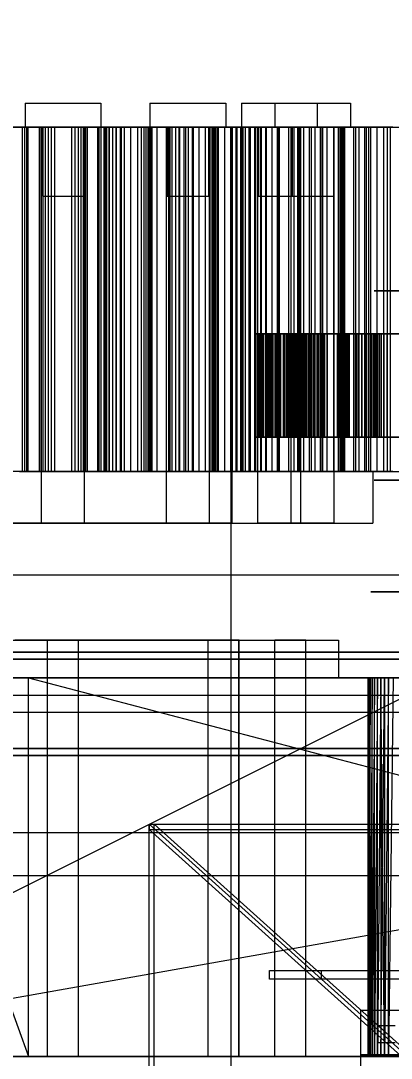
# Model space of a CAD drawing. Header units: millimetres. Extents: x -191664 to 191490, y -197311 to 10263.
# Drawn here: x 750 to 966, y -110021 to -109418 of the extents above; entities that cross this region are included whole.
import ezdxf

# ---------------------------------------------------------------- set-up
doc = ezdxf.new("R2010")
doc.units = ezdxf.units.MM
doc.layers.add('DET_briquetadora_superior', color=7, linetype='Continuous', lineweight=0)
doc.layers.add('R15_COTAS_TRANSPORTE_P', color=1, linetype='Continuous', lineweight=0)
doc.dimstyles.new('PLANTA_20', dxfattribs={"dimtxt": 50, "dimasz": 30, "dimexe": 30, "dimexo": 16, "dimgap": 20, "dimtad": 1, "dimtih": 1, "dimtoh": 1, "dimdec": 1, "dimzin": 0, "dimdsep": 46, "dimcen": 0.09, "dimadec": 0, "dimazin": 0, "dimtfac": 1, "dimtdec": 4, "dimtofl": 0, "dimtmove": 0, "dimatfit": 3, "dimfxl": 1, "dimtolj": 1, "dimtzin": 0, "dimarcsym": 0})

# ---------------------------------------------------------------- blocks, each defined once
blk = doc.blocks.new('*D131')
at = {"layer": 'Defpoints', "color": 0, "transparency": 16777216}
for p in [(1100, -183968.15), (1139.8, -184162.66), (1104.62, -184212), (1304.62, -184212), (1304.62, -184212)]:
    blk.add_point(p, dxfattribs=at)
at = {"layer": 'R15_COTAS_TRANSPORTE_P', "color": 0, "lineweight": -2, "transparency": 16777216}
blk.add_arc((1304.62, -184212), 172.05, 140.00345, 169.99655, dxfattribs=at)
at = {"layer": 'R15_COTAS_TRANSPORTE_P', "color": 0, "transparency": 16777216}
for points in [[(1169.28, -184097.88), (1176.35, -184104.95), (1194.03, -184080.2)], [(1140.17, -184182.55), (1130.2, -184181.68), (1132.57, -184212)]]:
    blk.add_solid(points, dxfattribs=at)
blk = doc.blocks.new('*D133')
at = {"layer": 'Defpoints', "color": 0, "transparency": 16777216}
for p in [(439.69, -194147.98), (217.89, -194406.09), (-500, -194490), (-500, -194490), (500, -194490)]:
    blk.add_point(p, dxfattribs=at)
at = {"layer": 'R15_COTAS_TRANSPORTE_P', "color": 0, "lineweight": -2, "transparency": 16777216}
blk.add_arc((-500, -194490), 722.77, 2.37834, 17.62166, dxfattribs=at)
at = {"layer": 'R15_COTAS_TRANSPORTE_P', "color": 0, "transparency": 16777216}
for points in [[(184.12, -194272.81), (193.59, -194269.58), (179.18, -194242.8)], [(227.15, -194459.9), (217.15, -194460.11), (222.77, -194490)]]:
    blk.add_solid(points, dxfattribs=at)

msp = doc.modelspace()

# ---------------------------------------------------------------- linework, layer by layer
at = {"layer": 'DET_briquetadora_superior', "color": 9, "true_color": 0xb9c3c2}
for p, q in [((753, -109466), (755.18, -109466)), ((753, -109466), (753, -109480)), ((755.18, -109466), (761.28, -109466)), ((761.28, -109466), (770.1, -109466)), ((770.1, -109466), (779.9, -109466)), ((779.9, -109466), (788.72, -109466)), ((788.72, -109466), (794.82, -109466)), ((794.82, -109466), (797, -109466)), ((797, -109466), (797, -109480)), ((825.5, -109466), (827.68, -109466)), ((825.5, -109466), (825.5, -109480)), ((827.68, -109466), (833.78, -109466)), ((833.78, -109466), (842.6, -109466)), ((842.6, -109466), (852.4, -109466)), ((852.4, -109466), (861.22, -109466)), ((861.22, -109466), (867.32, -109466)), ((867.32, -109466), (869.5, -109466)), ((869.5, -109466), (869.5, -109480)), ((878.57, -109466), (880.75, -109466)), ((878.57, -109466), (878.57, -109480)), ((880.75, -109466), (886.86, -109466)), ((886.86, -109466), (895.68, -109466)), ((895.68, -109466), (905.47, -109466)), ((898, -109466), (900.18, -109466)), ((898, -109466), (898, -109480)), ((900.18, -109466), (906.28, -109466)), ((905.47, -109466), (914.29, -109466)), ((906.28, -109466), (915.1, -109466)), ((914.29, -109466), (920.4, -109466)), ((915.1, -109466), (924.9, -109466)), ((920.4, -109466), (922.57, -109466)), ((922.57, -109466), (922.57, -109480)), ((924.9, -109466), (933.72, -109466)), ((933.72, -109466), (939.82, -109466)), ((939.82, -109466), (942, -109466)), ((942, -109466), (942, -109480)), ((755.88, -109480), (737.5, -109480)), ((737.69, -109480), (755.98, -109480)), ((752.87, -109480), (748.22, -109480)), ((749.8, -109480), (751.22, -109480)), ((750.39, -109480), (753.98, -109480)), ((751.22, -109480), (751.22, -109680)), ((751.22, -109480), (761.06, -109480)), ((754.82, -109480), (752.87, -109480)), ((752.87, -109680), (752.87, -109480)), ((753, -109480), (755.18, -109480)), ((753.98, -109480), (754.82, -109480)), ((753.98, -109680), (753.98, -109480)), ((754.82, -109680), (754.82, -109480)), ((755.18, -109480), (761.28, -109480)), ((775, -109480), (755.88, -109480)), ((755.98, -109480), (775, -109480)), ((761.06, -109480), (761.06, -109680)), ((761.06, -109480), (762.03, -109480)), ((761.28, -109480), (770.1, -109480)), ((762.03, -109480), (762.03, -109680)), ((762.03, -109480), (763.24, -109480)), ((762.5, -109710), (762.5, -109480)), ((763.74, -109480), (762.5, -109480)), ((763, -109480), (764.19, -109480)), ((763, -109480), (763, -109520)), ((763.24, -109480), (763.24, -109680)), ((763.24, -109480), (764.66, -109480)), ((767.21, -109480), (763.74, -109480)), ((764.19, -109480), (767.52, -109480)), ((764.66, -109480), (764.66, -109680)), ((764.66, -109480), (766.29, -109480)), ((766.29, -109480), (766.29, -109680)), ((766.29, -109480), (768.09, -109480)), ((772.22, -109480), (767.21, -109480)), ((767.52, -109480), (772.33, -109480)), ((768.09, -109480), (768.09, -109680)), ((768.09, -109480), (770.07, -109480)), ((770.07, -109480), (770.07, -109680)), ((770.07, -109480), (779.93, -109480)), ((770.1, -109480), (779.9, -109480)), ((777.78, -109480), (772.22, -109480)), ((772.33, -109480), (777.67, -109480)), ((775, -109480), (794.02, -109480)), ((794.12, -109480), (775, -109480)), ((777.67, -109480), (782.48, -109480)), ((782.79, -109480), (777.78, -109480)), ((779.9, -109480), (788.72, -109480)), ((779.93, -109480), (779.93, -109680)), ((779.93, -109480), (781.91, -109480)), ((781.91, -109480), (781.91, -109680)), ((781.91, -109480), (783.71, -109480)), ((782.48, -109480), (785.81, -109480)), ((786.26, -109480), (782.79, -109480)), ((783.71, -109480), (783.71, -109680)), ((783.71, -109480), (785.34, -109480)), ((785.34, -109480), (785.34, -109680)), ((785.34, -109480), (786.76, -109480)), ((785.81, -109480), (787, -109480)), ((787.5, -109480), (786.26, -109480)), ((786.76, -109480), (786.76, -109680)), ((786.76, -109480), (787.97, -109480)), ((787, -109480), (787, -109520)), ((787.5, -109710), (787.5, -109480)), ((787.97, -109480), (787.97, -109680)), ((787.97, -109480), (788.94, -109480)), ((788.72, -109480), (794.82, -109480)), ((788.94, -109480), (788.94, -109680)), ((788.94, -109480), (798.78, -109480)), ((794.02, -109480), (812.31, -109480)), ((812.5, -109480), (794.12, -109480)), ((794.82, -109480), (797, -109480)), ((795.18, -109480), (796.02, -109480)), ((797.13, -109480), (795.18, -109480)), ((795.18, -109680), (795.18, -109480)), ((796.02, -109480), (799.61, -109480)), ((796.02, -109680), (796.02, -109480)), ((801.78, -109480), (797.13, -109480)), ((797.13, -109680), (797.13, -109480)), ((798.78, -109480), (798.78, -109680)), ((798.78, -109480), (800.2, -109480)), ((799.61, -109480), (805.82, -109480)), ((799.61, -109680), (799.61, -109480)), ((800.2, -109480), (800.2, -109680)), ((800.2, -109480), (801.87, -109480)), ((808.97, -109480), (801.78, -109480)), ((801.78, -109680), (801.78, -109480)), ((801.87, -109480), (801.87, -109680)), ((801.87, -109480), (803.75, -109480)), ((803.75, -109480), (803.75, -109680)), ((803.75, -109480), (805.83, -109480)), ((805.82, -109480), (814.4, -109480)), ((805.82, -109680), (805.82, -109480)), ((805.83, -109480), (805.83, -109680)), ((805.83, -109480), (808.09, -109480)), ((808.09, -109480), (808.09, -109680)), ((808.09, -109480), (810.52, -109480)), ((818.41, -109480), (808.97, -109480)), ((808.97, -109680), (808.97, -109480)), ((810.52, -109480), (810.52, -109680)), ((810.52, -109480), (820.34, -109480)), ((812.31, -109480), (829.17, -109480)), ((829.45, -109480), (812.5, -109480)), ((814.4, -109480), (825.02, -109480)), ((814.4, -109680), (814.4, -109480)), ((829.74, -109480), (818.41, -109480)), ((818.41, -109680), (818.41, -109480)), ((820.34, -109480), (820.34, -109680)), ((820.34, -109480), (821.84, -109480)), ((821.84, -109480), (821.84, -109680)), ((821.84, -109480), (823.18, -109480)), ((823.18, -109480), (823.18, -109680)), ((823.18, -109480), (824.33, -109480)), ((824.33, -109480), (824.33, -109680)), ((824.33, -109480), (825.28, -109480)), ((825.02, -109480), (837.29, -109480)), ((825.02, -109680), (825.02, -109480)), ((825.28, -109480), (825.28, -109680)), ((825.28, -109480), (826.02, -109480)), ((825.5, -109480), (827.68, -109480)), ((826.02, -109480), (826.02, -109680)), ((826.02, -109480), (826.52, -109480)), ((826.52, -109480), (826.52, -109680)), ((826.52, -109480), (836.27, -109480)), ((827.68, -109480), (833.78, -109480)), ((829.17, -109480), (843.94, -109480)), ((844.3, -109480), (829.45, -109480)), ((842.52, -109480), (829.74, -109480)), ((829.74, -109680), (829.74, -109480)), ((833.78, -109480), (842.6, -109480)), ((835, -109710), (835, -109480)), ((836.24, -109480), (835, -109480)), ((835.5, -109480), (836.69, -109480)), ((835.5, -109480), (835.5, -109520)), ((839.71, -109480), (836.24, -109480)), ((836.27, -109480), (836.27, -109680)), ((836.27, -109480), (838.14, -109480)), ((836.69, -109480), (840.02, -109480)), ((837.29, -109480), (850.72, -109480)), ((837.29, -109680), (837.29, -109480)), ((838.14, -109480), (838.14, -109680)), ((838.14, -109480), (840.25, -109480)), ((844.72, -109480), (839.71, -109480)), ((840.02, -109480), (844.83, -109480)), ((840.25, -109480), (840.25, -109680)), ((840.25, -109480), (842.57, -109480)), ((846.4, -109480), (842.52, -109480)), ((842.52, -109680), (842.52, -109480)), ((842.57, -109480), (842.57, -109680)), ((842.57, -109480), (845.08, -109480)), ((842.6, -109480), (852.4, -109480)), ((843.94, -109480), (856.07, -109480)), ((856.48, -109480), (844.3, -109480)), ((850.28, -109480), (844.72, -109480)), ((844.83, -109480), (850.17, -109480)), ((845.08, -109480), (845.08, -109680)), ((845.08, -109480), (847.77, -109480)), ((850.24, -109480), (846.4, -109480)), ((846.4, -109680), (846.4, -109480)), ((847.77, -109480), (847.77, -109680)), ((847.77, -109480), (850.63, -109480)), ((850.17, -109480), (854.98, -109480)), ((854.04, -109480), (850.24, -109480)), ((850.24, -109680), (850.24, -109480)), ((855.29, -109480), (850.28, -109480)), ((850.63, -109480), (850.63, -109680)), ((850.63, -109480), (860.3, -109480)), ((850.72, -109480), (864.79, -109480)), ((850.72, -109680), (850.72, -109480)), ((852.4, -109480), (861.22, -109480)), ((857.81, -109480), (854.04, -109480)), ((854.04, -109680), (854.04, -109480)), ((854.98, -109480), (858.31, -109480)), ((858.76, -109480), (855.29, -109480)), ((856.07, -109480), (865.08, -109480)), ((865.54, -109480), (856.48, -109480)), ((861.54, -109480), (857.81, -109480)), ((857.81, -109680), (857.81, -109480)), ((858.31, -109480), (859.5, -109480)), ((860, -109480), (858.76, -109480)), ((859.5, -109480), (859.5, -109520)), ((860, -109710), (860, -109480)), ((860.3, -109480), (860.3, -109680)), ((860.3, -109480), (861.33, -109480)), ((861.22, -109480), (867.32, -109480)), ((861.33, -109480), (861.33, -109680)), ((861.33, -109480), (862.17, -109480)), ((865.24, -109480), (861.54, -109480)), ((861.54, -109680), (861.54, -109480)), ((862.17, -109480), (862.17, -109680)), ((862.17, -109480), (862.84, -109480)), ((862.84, -109480), (862.84, -109680)), ((862.84, -109480), (863.32, -109480)), ((863.32, -109480), (863.32, -109680)), ((863.32, -109480), (863.58, -109480)), ((863.58, -109480), (863.58, -109680)), ((863.58, -109480), (863.61, -109480)), ((863.61, -109480), (863.61, -109680)), ((863.61, -109480), (873.16, -109480)), ((864.79, -109480), (878.98, -109480)), ((864.79, -109680), (864.79, -109480)), ((865.08, -109480), (870.63, -109480)), ((868.89, -109480), (865.24, -109480)), ((865.24, -109680), (865.24, -109480)), ((871.12, -109480), (865.54, -109480)), ((867.32, -109480), (869.5, -109480)), ((872.5, -109480), (868.89, -109480)), ((868.89, -109680), (868.89, -109480)), ((870.63, -109480), (872.5, -109480)), ((873, -109480), (871.12, -109480)), ((872.5, -109480), (872.5, -110030)), ((876.07, -109480), (872.5, -109480)), ((872.5, -109680), (872.5, -109480)), ((873, -109480), (873, -109710)), ((873.16, -109480), (873.16, -109680)), ((873.16, -109480), (875.46, -109480)), ((875.46, -109480), (875.46, -109680)), ((875.46, -109480), (877.99, -109480)), ((879.59, -109480), (876.07, -109480)), ((876.07, -109680), (876.07, -109480)), ((877.99, -109480), (877.99, -109680)), ((877.99, -109480), (880.73, -109480)), ((878.57, -109480), (880.75, -109480)), ((878.98, -109480), (892.73, -109480)), ((878.98, -109680), (878.98, -109480)), ((883.06, -109480), (879.59, -109480)), ((879.59, -109680), (879.59, -109480)), ((880.73, -109480), (880.73, -109680)), ((880.73, -109480), (883.65, -109480)), ((880.75, -109480), (886.86, -109480)), ((886.49, -109480), (883.06, -109480)), ((883.06, -109680), (883.06, -109480)), ((883.65, -109480), (883.65, -109680)), ((883.65, -109480), (886.75, -109480)), ((889.86, -109480), (886.49, -109480)), ((886.49, -109680), (886.49, -109480)), ((886.75, -109480), (886.75, -109680)), ((886.75, -109480), (890.02, -109480)), ((886.86, -109480), (895.68, -109480)), ((888.07, -109710), (888.07, -109480)), ((889.31, -109480), (888.07, -109480)), ((888.57, -109480), (889.76, -109480)), ((888.57, -109480), (888.57, -109520)), ((892.78, -109480), (889.31, -109480)), ((889.76, -109480), (893.09, -109480)), ((893.18, -109480), (889.86, -109480)), ((889.86, -109680), (889.86, -109480)), ((890.02, -109480), (890.02, -109680)), ((890.02, -109480), (899.45, -109480)), ((892.73, -109480), (899.48, -109480)), ((892.73, -109680), (892.73, -109480)), ((897.79, -109480), (892.78, -109480)), ((893.09, -109480), (897.9, -109480)), ((896.45, -109480), (893.18, -109480)), ((893.18, -109680), (893.18, -109480)), ((895.68, -109480), (905.47, -109480)), ((899.67, -109480), (896.45, -109480)), ((896.45, -109680), (896.45, -109480)), ((903.36, -109480), (897.79, -109480)), ((897.9, -109480), (903.24, -109480)), ((898, -109480), (900.18, -109480)), ((899.45, -109480), (899.45, -109680)), ((899.45, -109480), (899.98, -109480)), ((899.48, -109480), (906.18, -109480)), ((899.48, -109680), (899.48, -109480)), ((911.43, -109480), (899.67, -109480)), ((899.67, -109680), (899.67, -109480)), ((899.84, -109480), (899.84, -109680)), ((900.29, -109480), (899.84, -109480)), ((899.84, -109480), (909.12, -109480)), ((899.98, -109480), (899.98, -109680)), ((899.98, -109480), (900.33, -109480)), ((900.18, -109480), (906.28, -109480)), ((900.29, -109480), (900.29, -109680)), ((900.5, -109480), (900.29, -109480)), ((900.33, -109480), (900.33, -109680)), ((900.33, -109480), (900.51, -109480)), ((900.5, -109480), (900.5, -109680)), ((900.51, -109480), (900.51, -109680)), ((903.24, -109480), (908.06, -109480)), ((908.37, -109480), (903.36, -109480)), ((905.47, -109480), (914.29, -109480)), ((906.18, -109480), (912.81, -109480)), ((906.18, -109680), (906.18, -109480)), ((906.28, -109480), (915.1, -109480)), ((907.5, -109710), (907.5, -109480)), ((908.74, -109480), (907.5, -109480)), ((908, -109480), (909.19, -109480)), ((908, -109480), (908, -109520)), ((908.06, -109480), (911.39, -109480)), ((911.84, -109480), (908.37, -109480)), ((912.21, -109480), (908.74, -109480)), ((909.12, -109480), (909.12, -109680)), ((909.12, -109480), (911.82, -109480)), ((909.19, -109480), (912.52, -109480)), ((911.39, -109480), (912.57, -109480)), ((924.53, -109480), (911.43, -109480)), ((911.43, -109680), (911.43, -109480)), ((911.82, -109480), (911.82, -109680)), ((911.82, -109480), (914.75, -109480)), ((913.07, -109480), (911.84, -109480)), ((917.22, -109480), (912.21, -109480)), ((912.52, -109480), (917.33, -109480)), ((912.57, -109480), (912.57, -109520)), ((912.81, -109480), (919.39, -109480)), ((912.81, -109680), (912.81, -109480)), ((913.07, -109710), (913.07, -109480)), ((914.29, -109480), (920.4, -109480)), ((914.75, -109480), (914.75, -109680)), ((914.75, -109480), (917.87, -109480)), ((915.1, -109480), (924.9, -109480)), ((922.78, -109480), (917.22, -109480)), ((917.33, -109480), (922.67, -109480)), ((917.87, -109480), (917.87, -109680)), ((917.87, -109480), (921.18, -109480)), ((919.39, -109480), (925.9, -109480)), ((919.39, -109680), (919.39, -109480)), ((920.4, -109480), (922.57, -109480)), ((921.18, -109480), (921.18, -109680)), ((921.18, -109480), (924.66, -109480)), ((922.67, -109480), (927.48, -109480)), ((927.79, -109480), (922.78, -109480)), ((938.45, -109480), (924.53, -109480)), ((924.53, -109680), (924.53, -109480)), ((924.66, -109480), (924.66, -109680)), ((924.66, -109480), (928.29, -109480)), ((924.9, -109480), (933.72, -109480)), ((925.9, -109480), (932.34, -109480)), ((925.9, -109680), (925.9, -109480)), ((927.48, -109480), (930.81, -109480)), ((931.26, -109480), (927.79, -109480)), ((928.29, -109480), (928.29, -109680)), ((928.29, -109480), (937.4, -109480)), ((930.81, -109480), (932, -109480)), ((932.5, -109480), (931.26, -109480)), ((932, -109480), (932, -109520)), ((932.34, -109480), (938.71, -109480)), ((932.34, -109680), (932.34, -109480)), ((932.5, -109710), (932.5, -109480)), ((933.72, -109480), (939.82, -109480)), ((934.88, -109480), (934.88, -109680)), ((935.79, -109480), (934.88, -109480)), ((934.88, -109480), (943.78, -109480)), ((935.79, -109480), (935.79, -109680)), ((936.48, -109480), (935.79, -109480)), ((936.48, -109480), (936.48, -109680)), ((936.97, -109480), (936.48, -109480)), ((936.97, -109480), (936.97, -109680)), ((937.28, -109480), (936.97, -109480)), ((937.28, -109480), (937.28, -109680)), ((937.42, -109480), (937.28, -109480)), ((937.4, -109480), (937.4, -109680)), ((937.4, -109480), (937.42, -109480)), ((937.42, -109480), (937.42, -109680)), ((952.66, -109480), (938.45, -109480)), ((938.45, -109680), (938.45, -109480)), ((938.71, -109480), (945, -109480)), ((938.71, -109680), (938.71, -109480)), ((939.82, -109480), (942, -109480)), ((943.78, -109480), (943.78, -109680)), ((943.78, -109480), (946.86, -109480)), ((945, -109480), (951.22, -109480)), ((945, -109680), (945, -109480)), ((946.86, -109480), (946.86, -109680)), ((946.86, -109480), (950.16, -109480)), ((950.16, -109480), (950.16, -109680)), ((950.16, -109480), (953.64, -109480)), ((951.22, -109480), (957.36, -109480)), ((951.22, -109680), (951.22, -109480)), ((966.62, -109480), (952.66, -109480)), ((952.66, -109680), (952.66, -109480)), ((953.64, -109480), (953.64, -109680)), ((953.64, -109480), (957.3, -109480)), ((957.3, -109480), (957.3, -109680)), ((957.3, -109480), (961.12, -109480)), ((957.36, -109480), (963.41, -109480)), ((957.36, -109680), (957.36, -109480)), ((961.12, -109480), (961.12, -109680)), ((961.12, -109480), (965.09, -109480)), ((963.41, -109480), (969.38, -109480)), ((963.41, -109680), (963.41, -109480)), ((965.09, -109480), (965.09, -109680)), ((965.09, -109480), (973.79, -109480)), ((763, -109520), (764.19, -109520)), ((764.19, -109520), (767.52, -109520)), ((767.52, -109520), (772.33, -109520)), ((772.33, -109520), (777.67, -109520)), ((777.67, -109520), (782.48, -109520)), ((782.48, -109520), (785.81, -109520)), ((785.81, -109520), (787, -109520)), ((835.5, -109520), (836.69, -109520)), ((836.69, -109520), (840.02, -109520)), ((840.02, -109520), (844.83, -109520)), ((844.83, -109520), (850.17, -109520)), ((850.17, -109520), (854.98, -109520)), ((854.98, -109520), (858.31, -109520)), ((858.31, -109520), (859.5, -109520)), ((888.57, -109520), (889.76, -109520)), ((889.76, -109520), (893.09, -109520)), ((893.09, -109520), (897.9, -109520)), ((897.9, -109520), (903.24, -109520)), ((903.24, -109520), (908.06, -109520)), ((908, -109520), (909.19, -109520)), ((908.06, -109520), (911.39, -109520)), ((909.19, -109520), (912.52, -109520)), ((911.39, -109520), (912.57, -109520)), ((912.52, -109520), (917.33, -109520)), ((917.33, -109520), (922.67, -109520)), ((922.67, -109520), (927.48, -109520)), ((927.48, -109520), (930.81, -109520)), ((930.81, -109520), (932, -109520)), ((961.31, -109575), (955.67, -109575)), ((955.67, -109575), (955.84, -109575)), ((955.84, -109575), (961.79, -109575)), ((971.64, -109575), (961.31, -109575)), ((961.79, -109575), (972.33, -109575)), ((886.5, -109600), (886.5, -109660)), ((888.1, -109600), (886.5, -109600)), ((886.5, -109600), (888.45, -109600)), ((886.98, -109600), (886.98, -109660)), ((888.87, -109600), (886.98, -109600)), ((886.98, -109600), (888.77, -109600)), ((888.1, -109600), (888.1, -109660)), ((890.63, -109600), (888.1, -109600)), ((888.45, -109600), (888.45, -109660)), ((888.45, -109600), (890.44, -109600)), ((888.77, -109600), (888.77, -109660)), ((888.77, -109600), (891.31, -109600)), ((888.87, -109600), (888.87, -109660)), ((890.82, -109600), (888.87, -109600)), ((890.44, -109600), (890.44, -109660)), ((890.44, -109600), (892.47, -109600)), ((890.63, -109600), (890.63, -109660)), ((893.14, -109600), (890.63, -109600)), ((890.82, -109600), (890.82, -109660)), ((892.81, -109600), (890.82, -109600)), ((891.31, -109600), (891.31, -109660)), ((891.31, -109600), (893.84, -109600)), ((892.47, -109600), (892.47, -109660)), ((892.47, -109600), (894.53, -109600)), ((892.81, -109600), (892.81, -109660)), ((894.84, -109600), (892.81, -109600)), ((893.14, -109600), (893.14, -109660)), ((895.62, -109600), (893.14, -109600)), ((893.84, -109600), (893.84, -109660)), ((893.84, -109600), (896.34, -109600)), ((894.53, -109600), (894.53, -109660)), ((894.53, -109600), (896.63, -109600)), ((894.84, -109600), (894.84, -109660)), ((896.9, -109600), (894.84, -109600)), ((895.62, -109600), (895.62, -109660)), ((898.08, -109600), (895.62, -109600)), ((896.34, -109600), (896.34, -109660)), ((896.34, -109600), (898.81, -109600)), ((896.63, -109600), (896.63, -109660)), ((896.63, -109600), (898.75, -109600)), ((896.9, -109600), (896.9, -109660)), ((899, -109600), (896.9, -109600)), ((898.08, -109600), (898.08, -109660)), ((900.5, -109600), (898.08, -109600)), ((898.75, -109600), (898.75, -109660)), ((898.75, -109600), (900.9, -109600)), ((898.81, -109600), (898.81, -109660)), ((898.81, -109600), (901.23, -109600)), ((899, -109600), (899, -109660)), ((901.13, -109600), (899, -109600)), ((900.5, -109600), (900.5, -109660)), ((902.87, -109600), (900.5, -109600)), ((900.9, -109600), (900.9, -109660)), ((900.9, -109600), (903.09, -109600)), ((901.13, -109600), (901.13, -109660)), ((903.3, -109600), (901.13, -109600)), ((901.23, -109600), (901.23, -109660)), ((901.23, -109600), (903.6, -109600)), ((902.87, -109600), (902.87, -109660)), ((905.17, -109600), (902.87, -109600)), ((903.09, -109600), (903.09, -109660)), ((903.09, -109600), (913.4, -109600)), ((903.3, -109600), (903.3, -109660)), ((913.58, -109600), (903.3, -109600)), ((903.6, -109600), (903.6, -109660)), ((903.6, -109600), (905.91, -109600)), ((903.75, -109600), (903.75, -109660)), ((908.42, -109600), (903.75, -109600)), ((903.75, -109600), (904.7, -109600)), ((904.7, -109600), (904.7, -109660)), ((904.7, -109600), (905.76, -109600)), ((905.17, -109600), (905.17, -109660)), ((907.39, -109600), (905.17, -109600)), ((905.27, -109600), (905.27, -109660)), ((906.16, -109600), (905.27, -109600)), ((905.27, -109600), (910.09, -109600)), ((905.76, -109600), (905.76, -109660)), ((905.76, -109600), (906.92, -109600)), ((905.91, -109600), (905.91, -109660)), ((905.91, -109600), (908.11, -109600)), ((906.16, -109600), (906.16, -109660)), ((907.16, -109600), (906.16, -109600)), ((906.92, -109600), (906.92, -109660)), ((906.92, -109600), (908.17, -109600)), ((907.16, -109600), (907.16, -109660)), ((908.25, -109600), (907.16, -109600)), ((907.39, -109600), (907.39, -109660)), ((917.15, -109600), (907.39, -109600)), ((908.11, -109600), (908.11, -109660)), ((908.11, -109600), (917.78, -109600)), ((908.17, -109600), (908.17, -109660)), ((908.17, -109600), (909.53, -109600)), ((908.25, -109600), (908.25, -109660)), ((909.45, -109600), (908.25, -109600)), ((908.42, -109600), (908.42, -109660)), ((911.07, -109600), (908.42, -109600)), ((909.45, -109600), (909.45, -109660)), ((910.75, -109600), (909.45, -109600)), ((909.53, -109600), (909.53, -109660)), ((909.53, -109600), (910.98, -109600)), ((910.09, -109600), (910.09, -109660)), ((910.09, -109600), (912.74, -109600)), ((910.75, -109600), (910.75, -109660)), ((912.16, -109600), (910.75, -109600)), ((910.98, -109600), (910.98, -109660)), ((910.98, -109600), (912.56, -109600)), ((911.07, -109600), (911.07, -109660)), ((913.65, -109600), (911.07, -109600)), ((912.16, -109600), (912.16, -109660)), ((913.69, -109600), (912.16, -109600)), ((912.56, -109600), (912.56, -109660)), ((912.56, -109600), (914.29, -109600)), ((912.74, -109600), (912.74, -109660)), ((912.74, -109600), (915.3, -109600)), ((913.4, -109600), (913.4, -109660)), ((913.4, -109600), (913.58, -109600)), ((913.58, -109600), (913.58, -109660)), ((913.65, -109600), (913.65, -109660)), ((916.14, -109600), (913.65, -109600)), ((913.69, -109600), (913.69, -109660)), ((915.39, -109600), (913.69, -109600)), ((914.29, -109600), (914.29, -109660)), ((914.29, -109600), (923.19, -109600)), ((915.3, -109600), (915.3, -109660)), ((915.3, -109600), (917.77, -109600)), ((915.39, -109600), (915.39, -109660)), ((924.15, -109600), (915.39, -109600)), ((916.14, -109600), (916.14, -109660)), ((918.53, -109600), (916.14, -109600)), ((917.15, -109600), (917.15, -109660)), ((923.19, -109600), (917.15, -109600)), ((917.77, -109600), (917.77, -109660)), ((917.77, -109600), (920.15, -109600)), ((917.78, -109600), (917.78, -109660)), ((917.78, -109600), (924.15, -109600)), ((918.53, -109600), (918.53, -109660)), ((920.83, -109600), (918.53, -109600)), ((920.15, -109600), (920.15, -109660)), ((920.15, -109600), (922.42, -109600)), ((920.83, -109600), (920.83, -109660)), ((923, -109600), (920.83, -109600)), ((922.42, -109600), (922.42, -109660)), ((922.42, -109600), (924.57, -109600)), ((923, -109600), (923, -109660)), ((925.03, -109600), (923, -109600)), ((923.19, -109600), (923.19, -109660)), ((924.15, -109600), (924.15, -109660)), ((924.57, -109600), (924.57, -109660)), ((924.57, -109600), (926.57, -109600)), ((925.03, -109600), (925.03, -109660)), ((926.85, -109600), (925.03, -109600)), ((926.57, -109600), (926.57, -109660)), ((926.57, -109600), (928.36, -109600)), ((926.85, -109600), (926.85, -109660)), ((934.17, -109600), (926.85, -109600)), ((928.36, -109600), (928.36, -109660)), ((928.36, -109600), (935.49, -109600)), ((934.17, -109600), (934.17, -109660)), ((945.22, -109600), (934.17, -109600)), ((935.49, -109600), (935.49, -109660)), ((935.49, -109600), (946.77, -109600)), ((936.78, -109600), (936.78, -109660)), ((936.87, -109600), (936.78, -109600)), ((936.78, -109600), (936.84, -109600)), ((936.84, -109600), (936.84, -109660)), ((936.84, -109600), (937.03, -109600)), ((936.87, -109600), (936.87, -109660)), ((937.08, -109600), (936.87, -109600)), ((937.03, -109600), (937.03, -109660)), ((937.03, -109600), (937.38, -109600)), ((937.08, -109600), (937.08, -109660)), ((943.9, -109600), (937.08, -109600)), ((937.38, -109600), (937.38, -109660)), ((937.38, -109600), (937.88, -109600)), ((937.88, -109600), (937.88, -109660)), ((937.88, -109600), (938.56, -109600)), ((938.56, -109600), (938.56, -109660)), ((938.56, -109600), (939.5, -109600)), ((938.9, -109600), (938.9, -109660)), ((939.03, -109600), (938.9, -109600)), ((938.9, -109600), (938.91, -109600)), ((938.91, -109600), (938.91, -109660)), ((938.91, -109600), (939.06, -109600)), ((939.03, -109600), (939.03, -109660)), ((939.31, -109600), (939.03, -109600)), ((939.06, -109600), (939.06, -109660)), ((939.06, -109600), (939.35, -109600)), ((939.31, -109600), (939.31, -109660)), ((939.76, -109600), (939.31, -109600)), ((939.35, -109600), (939.35, -109660)), ((939.35, -109600), (946.25, -109600)), ((939.5, -109600), (939.5, -109660)), ((939.5, -109600), (945.22, -109600)), ((939.76, -109600), (939.76, -109660)), ((940.38, -109600), (939.76, -109600)), ((940.38, -109600), (940.38, -109660)), ((941.27, -109600), (940.38, -109600)), ((941.27, -109600), (941.27, -109660)), ((946.77, -109600), (941.27, -109600)), ((943.9, -109600), (943.9, -109660)), ((946.16, -109600), (943.9, -109600)), ((945.22, -109600), (945.22, -109660)), ((946.16, -109600), (946.16, -109660)), ((948.29, -109600), (946.16, -109600)), ((946.25, -109600), (946.25, -109660)), ((946.25, -109600), (948.47, -109600)), ((946.77, -109600), (946.77, -109660)), ((948.29, -109600), (948.29, -109660)), ((950.29, -109600), (948.29, -109600)), ((948.47, -109600), (948.47, -109660)), ((948.47, -109600), (950.56, -109600)), ((950.29, -109600), (950.29, -109660)), ((952.16, -109600), (950.29, -109600)), ((950.56, -109600), (950.56, -109660)), ((950.56, -109600), (952.52, -109600)), ((952.16, -109600), (952.16, -109660)), ((953.87, -109600), (952.16, -109600)), ((952.52, -109600), (952.52, -109660)), ((952.52, -109600), (954.34, -109600)), ((953.87, -109600), (953.87, -109660)), ((955.42, -109600), (953.87, -109600)), ((954.34, -109600), (954.34, -109660)), ((954.34, -109600), (956.01, -109600)), ((955.42, -109600), (955.42, -109660)), ((956.76, -109600), (955.42, -109600)), ((955.84, -109600), (955.67, -109600)), ((955.67, -109600), (961.31, -109600)), ((961.79, -109600), (955.84, -109600)), ((956.01, -109600), (956.01, -109660)), ((956.01, -109600), (957.51, -109600)), ((956.76, -109600), (956.76, -109660)), ((957.83, -109600), (956.76, -109600)), ((957.51, -109600), (957.51, -109660)), ((957.51, -109600), (958.81, -109600)), ((957.83, -109600), (957.83, -109660)), ((961.25, -109600), (957.83, -109600)), ((958.81, -109600), (958.81, -109660)), ((958.81, -109600), (959.83, -109600)), ((959.83, -109600), (959.83, -109660)), ((959.83, -109600), (962.99, -109600)), ((961.25, -109600), (961.25, -109660)), ((975.14, -109600), (961.25, -109600)), ((961.31, -109600), (971.64, -109600)), ((972.33, -109600), (961.79, -109600)), ((962.99, -109600), (976.97, -109600)), ((962.99, -109600), (962.99, -109660)), ((888.1, -109660), (886.5, -109660)), ((886.5, -109660), (888.45, -109660)), ((888.87, -109660), (886.98, -109660)), ((886.98, -109660), (888.77, -109660)), ((890.63, -109660), (888.1, -109660)), ((888.45, -109660), (890.44, -109660)), ((888.77, -109660), (891.31, -109660)), ((890.82, -109660), (888.87, -109660)), ((890.44, -109660), (892.47, -109660)), ((893.14, -109660), (890.63, -109660)), ((892.81, -109660), (890.82, -109660)), ((891.31, -109660), (893.84, -109660)), ((892.47, -109660), (894.53, -109660)), ((894.84, -109660), (892.81, -109660)), ((895.62, -109660), (893.14, -109660)), ((893.84, -109660), (896.34, -109660)), ((894.53, -109660), (896.63, -109660)), ((896.9, -109660), (894.84, -109660)), ((898.08, -109660), (895.62, -109660)), ((896.34, -109660), (898.81, -109660)), ((896.63, -109660), (898.75, -109660)), ((899, -109660), (896.9, -109660)), ((900.5, -109660), (898.08, -109660)), ((898.75, -109660), (900.9, -109660)), ((898.81, -109660), (901.23, -109660)), ((901.13, -109660), (899, -109660)), ((902.87, -109660), (900.5, -109660)), ((900.9, -109660), (903.09, -109660)), ((903.3, -109660), (901.13, -109660)), ((901.23, -109660), (903.6, -109660)), ((905.17, -109660), (902.87, -109660)), ((903.09, -109660), (913.4, -109660)), ((913.58, -109660), (903.3, -109660)), ((903.6, -109660), (905.91, -109660)), ((908.42, -109660), (903.75, -109660)), ((903.75, -109660), (904.7, -109660)), ((904.7, -109660), (905.76, -109660)), ((907.39, -109660), (905.17, -109660)), ((906.16, -109660), (905.27, -109660)), ((905.27, -109660), (910.09, -109660)), ((905.76, -109660), (906.92, -109660)), ((905.91, -109660), (908.11, -109660)), ((907.16, -109660), (906.16, -109660)), ((906.92, -109660), (908.17, -109660)), ((908.25, -109660), (907.16, -109660)), ((917.15, -109660), (907.39, -109660)), ((908.11, -109660), (917.78, -109660)), ((908.17, -109660), (909.53, -109660)), ((909.45, -109660), (908.25, -109660)), ((911.07, -109660), (908.42, -109660)), ((910.75, -109660), (909.45, -109660)), ((909.53, -109660), (910.98, -109660)), ((910.09, -109660), (912.74, -109660)), ((912.16, -109660), (910.75, -109660)), ((910.98, -109660), (912.56, -109660)), ((913.65, -109660), (911.07, -109660)), ((913.69, -109660), (912.16, -109660)), ((912.56, -109660), (914.29, -109660)), ((912.74, -109660), (915.3, -109660)), ((913.4, -109660), (913.58, -109660)), ((916.14, -109660), (913.65, -109660)), ((915.39, -109660), (913.69, -109660)), ((914.29, -109660), (923.19, -109660)), ((915.3, -109660), (917.77, -109660)), ((924.15, -109660), (915.39, -109660)), ((918.53, -109660), (916.14, -109660)), ((923.19, -109660), (917.15, -109660)), ((917.77, -109660), (920.15, -109660)), ((917.78, -109660), (924.15, -109660)), ((920.83, -109660), (918.53, -109660)), ((920.15, -109660), (922.42, -109660)), ((923, -109660), (920.83, -109660)), ((922.42, -109660), (924.57, -109660)), ((925.03, -109660), (923, -109660)), ((924.57, -109660), (926.57, -109660)), ((926.85, -109660), (925.03, -109660)), ((926.57, -109660), (928.36, -109660)), ((934.17, -109660), (926.85, -109660)), ((928.36, -109660), (935.49, -109660)), ((945.22, -109660), (934.17, -109660)), ((935.49, -109660), (946.77, -109660)), ((936.87, -109660), (936.78, -109660)), ((936.78, -109660), (936.84, -109660)), ((936.84, -109660), (937.03, -109660)), ((937.08, -109660), (936.87, -109660)), ((937.03, -109660), (937.38, -109660)), ((943.9, -109660), (937.08, -109660)), ((937.38, -109660), (937.88, -109660)), ((937.88, -109660), (938.56, -109660)), ((938.56, -109660), (939.5, -109660)), ((939.03, -109660), (938.9, -109660)), ((938.9, -109660), (938.91, -109660)), ((938.91, -109660), (939.06, -109660)), ((939.31, -109660), (939.03, -109660)), ((939.06, -109660), (939.35, -109660)), ((939.76, -109660), (939.31, -109660)), ((939.35, -109660), (946.25, -109660)), ((939.5, -109660), (945.22, -109660)), ((940.38, -109660), (939.76, -109660)), ((941.27, -109660), (940.38, -109660)), ((946.77, -109660), (941.27, -109660)), ((946.16, -109660), (943.9, -109660)), ((948.29, -109660), (946.16, -109660)), ((946.25, -109660), (948.47, -109660)), ((950.29, -109660), (948.29, -109660)), ((948.47, -109660), (950.56, -109660)), ((952.16, -109660), (950.29, -109660)), ((950.56, -109660), (952.52, -109660)), ((953.87, -109660), (952.16, -109660)), ((952.52, -109660), (954.34, -109660)), ((955.42, -109660), (953.87, -109660)), ((954.34, -109660), (956.01, -109660)), ((956.76, -109660), (955.42, -109660)), ((955.84, -109660), (955.67, -109660)), ((955.67, -109660), (961.31, -109660)), ((961.79, -109660), (955.84, -109660)), ((956.01, -109660), (957.51, -109660)), ((957.83, -109660), (956.76, -109660)), ((957.51, -109660), (958.81, -109660)), ((961.25, -109660), (957.83, -109660)), ((958.81, -109660), (959.83, -109660)), ((959.83, -109660), (962.99, -109660)), ((975.14, -109660), (961.25, -109660)), ((961.31, -109660), (971.64, -109660)), ((972.33, -109660), (961.79, -109660)), ((962.99, -109660), (976.97, -109660)), ((765.26, -109680), (745.88, -109680)), ((752.87, -109680), (748.22, -109680)), ((749.8, -109680), (751.22, -109680)), ((750.39, -109680), (753.98, -109680)), ((751.22, -109680), (761.06, -109680)), ((754.82, -109680), (752.87, -109680)), ((753.98, -109680), (754.82, -109680)), ((761.06, -109680), (762.03, -109680)), ((762.03, -109680), (763.24, -109680)), ((763.24, -109680), (764.66, -109680)), ((764.66, -109680), (766.29, -109680)), ((784.74, -109680), (765.26, -109680)), ((766.29, -109680), (768.09, -109680)), ((768.09, -109680), (770.07, -109680)), ((770.07, -109680), (779.93, -109680)), ((779.93, -109680), (781.91, -109680)), ((781.91, -109680), (783.71, -109680)), ((783.71, -109680), (785.34, -109680)), ((804.12, -109680), (784.74, -109680)), ((785.34, -109680), (786.76, -109680)), ((786.76, -109680), (787.97, -109680)), ((787.97, -109680), (788.94, -109680)), ((788.94, -109680), (798.78, -109680)), ((797.13, -109680), (795.18, -109680)), ((795.18, -109680), (796.02, -109680)), ((796.02, -109680), (799.61, -109680)), ((801.78, -109680), (797.13, -109680)), ((798.78, -109680), (800.2, -109680)), ((799.61, -109680), (805.82, -109680)), ((800.2, -109680), (801.87, -109680)), ((808.97, -109680), (801.78, -109680)), ((801.87, -109680), (803.75, -109680)), ((803.75, -109680), (805.83, -109680)), ((823.16, -109680), (804.12, -109680)), ((805.82, -109680), (814.4, -109680)), ((805.83, -109680), (808.09, -109680)), ((808.09, -109680), (810.52, -109680)), ((818.41, -109680), (808.97, -109680)), ((810.52, -109680), (820.34, -109680)), ((814.4, -109680), (825.02, -109680)), ((829.74, -109680), (818.41, -109680)), ((820.34, -109680), (821.84, -109680)), ((821.84, -109680), (823.18, -109680)), ((841.62, -109680), (823.16, -109680)), ((823.18, -109680), (824.33, -109680)), ((824.33, -109680), (825.28, -109680)), ((825.02, -109680), (837.29, -109680)), ((825.28, -109680), (826.02, -109680)), ((826.02, -109680), (826.52, -109680)), ((826.52, -109680), (836.27, -109680)), ((842.52, -109680), (829.74, -109680)), ((836.27, -109680), (838.14, -109680)), ((837.29, -109680), (850.72, -109680)), ((838.14, -109680), (840.25, -109680)), ((840.25, -109680), (842.57, -109680)), ((859.31, -109680), (841.62, -109680)), ((846.4, -109680), (842.52, -109680)), ((842.57, -109680), (845.08, -109680)), ((845.08, -109680), (847.77, -109680)), ((850.24, -109680), (846.4, -109680)), ((847.77, -109680), (850.63, -109680)), ((854.04, -109680), (850.24, -109680)), ((850.63, -109680), (860.3, -109680)), ((850.72, -109680), (864.79, -109680)), ((857.81, -109680), (854.04, -109680)), ((861.54, -109680), (857.81, -109680)), ((876.01, -109680), (859.31, -109680)), ((860.3, -109680), (861.33, -109680)), ((861.33, -109680), (862.17, -109680)), ((865.24, -109680), (861.54, -109680)), ((862.17, -109680), (862.84, -109680)), ((862.84, -109680), (863.32, -109680)), ((863.32, -109680), (863.58, -109680)), ((863.58, -109680), (863.61, -109680)), ((863.61, -109680), (873.16, -109680)), ((864.79, -109680), (878.98, -109680)), ((868.89, -109680), (865.24, -109680)), ((872.5, -109680), (868.89, -109680)), ((876.07, -109680), (872.5, -109680)), ((873.16, -109680), (875.46, -109680)), ((875.46, -109680), (877.99, -109680)), ((891.53, -109680), (876.01, -109680)), ((879.59, -109680), (876.07, -109680)), ((877.99, -109680), (880.73, -109680)), ((878.98, -109680), (892.73, -109680)), ((883.06, -109680), (879.59, -109680)), ((880.73, -109680), (883.65, -109680)), ((886.49, -109680), (883.06, -109680)), ((883.65, -109680), (886.75, -109680)), ((889.86, -109680), (886.49, -109680)), ((886.75, -109680), (890.02, -109680)), ((893.18, -109680), (889.86, -109680)), ((890.02, -109680), (899.45, -109680)), ((905.68, -109680), (891.53, -109680)), ((892.73, -109680), (899.48, -109680)), ((896.45, -109680), (893.18, -109680)), ((899.67, -109680), (896.45, -109680)), ((899.45, -109680), (899.98, -109680)), ((899.48, -109680), (906.18, -109680)), ((911.43, -109680), (899.67, -109680)), ((900.29, -109680), (899.84, -109680)), ((899.84, -109680), (909.12, -109680)), ((899.98, -109680), (900.33, -109680)), ((900.5, -109680), (900.29, -109680)), ((900.33, -109680), (900.51, -109680)), ((918.3, -109680), (905.68, -109680)), ((906.18, -109680), (912.81, -109680)), ((909.12, -109680), (911.82, -109680)), ((924.53, -109680), (911.43, -109680)), ((911.82, -109680), (914.75, -109680)), ((912.81, -109680), (919.39, -109680)), ((914.75, -109680), (917.87, -109680)), ((917.87, -109680), (921.18, -109680)), ((929.23, -109680), (918.3, -109680)), ((919.39, -109680), (925.9, -109680)), ((921.18, -109680), (924.66, -109680)), ((938.45, -109680), (924.53, -109680)), ((924.66, -109680), (928.29, -109680)), ((925.9, -109680), (932.34, -109680)), ((928.29, -109680), (937.4, -109680)), ((938.36, -109680), (929.23, -109680)), ((932.34, -109680), (938.71, -109680)), ((935.79, -109680), (934.88, -109680)), ((934.88, -109680), (943.78, -109680)), ((936.48, -109680), (935.79, -109680)), ((936.97, -109680), (936.48, -109680)), ((937.28, -109680), (936.97, -109680)), ((937.42, -109680), (937.28, -109680)), ((937.4, -109680), (937.42, -109680)), ((945.58, -109680), (938.36, -109680)), ((952.66, -109680), (938.45, -109680)), ((938.71, -109680), (945, -109680)), ((943.78, -109680), (946.86, -109680)), ((945, -109680), (951.22, -109680)), ((950.79, -109680), (945.58, -109680)), ((946.86, -109680), (950.16, -109680)), ((950.16, -109680), (953.64, -109680)), ((953.94, -109680), (950.79, -109680)), ((951.22, -109680), (957.36, -109680)), ((966.62, -109680), (952.66, -109680)), ((953.64, -109680), (957.3, -109680)), ((955, -109680), (953.94, -109680)), ((955, -109680), (955, -109710)), ((957.3, -109680), (961.12, -109680)), ((957.36, -109680), (963.41, -109680)), ((961.12, -109680), (965.09, -109680)), ((963.41, -109680), (969.38, -109680)), ((965.09, -109680), (973.79, -109680)), ((961.31, -109685), (955.67, -109685)), ((955.67, -109685), (955.84, -109685)), ((955.84, -109685), (961.79, -109685)), ((971.64, -109685), (961.31, -109685)), ((961.79, -109685), (972.33, -109685)), ((755.88, -109710), (737.5, -109710)), ((745.88, -109710), (765.26, -109710)), ((775, -109710), (755.88, -109710)), ((763.74, -109710), (762.5, -109710)), ((767.21, -109710), (763.74, -109710)), ((765.26, -109710), (784.74, -109710)), ((772.22, -109710), (767.21, -109710)), ((777.78, -109710), (772.22, -109710)), ((794.12, -109710), (775, -109710)), ((782.79, -109710), (777.78, -109710)), ((786.26, -109710), (782.79, -109710)), ((784.74, -109710), (804.12, -109710)), ((787.5, -109710), (786.26, -109710)), ((812.5, -109710), (794.12, -109710)), ((804.12, -109710), (823.16, -109710)), ((829.45, -109710), (812.5, -109710)), ((823.16, -109710), (841.62, -109710)), ((844.3, -109710), (829.45, -109710)), ((836.24, -109710), (835, -109710)), ((839.71, -109710), (836.24, -109710)), ((844.72, -109710), (839.71, -109710)), ((841.62, -109710), (859.31, -109710)), ((856.48, -109710), (844.3, -109710)), ((850.28, -109710), (844.72, -109710)), ((855.29, -109710), (850.28, -109710)), ((858.76, -109710), (855.29, -109710)), ((865.54, -109710), (856.48, -109710)), ((860, -109710), (858.76, -109710)), ((859.31, -109710), (876.01, -109710)), ((871.12, -109710), (865.54, -109710)), ((873, -109710), (871.12, -109710)), ((876.01, -109710), (891.53, -109710)), ((889.31, -109710), (888.07, -109710)), ((892.78, -109710), (889.31, -109710)), ((891.53, -109710), (905.68, -109710)), ((897.79, -109710), (892.78, -109710)), ((903.36, -109710), (897.79, -109710)), ((908.37, -109710), (903.36, -109710)), ((905.68, -109710), (918.3, -109710)), ((908.74, -109710), (907.5, -109710)), ((911.84, -109710), (908.37, -109710)), ((912.21, -109710), (908.74, -109710)), ((913.07, -109710), (911.84, -109710)), ((917.22, -109710), (912.21, -109710)), ((922.78, -109710), (917.22, -109710)), ((918.3, -109710), (929.23, -109710)), ((927.79, -109710), (922.78, -109710)), ((931.26, -109710), (927.79, -109710)), ((929.23, -109710), (938.36, -109710)), ((932.5, -109710), (931.26, -109710)), ((938.36, -109710), (945.58, -109710)), ((945.58, -109710), (950.79, -109710)), ((950.79, -109710), (953.94, -109710)), ((953.94, -109710), (955, -109710)), ((959.73, -109750), (953.71, -109750)), ((953.71, -109750), (953.9, -109750)), ((953.9, -109750), (960.24, -109750)), ((970.75, -109750), (959.73, -109750)), ((960.24, -109750), (971.49, -109750)), ((736.71, -109778), (755.71, -109778)), ((765.59, -109778), (747.09, -109778)), ((755.71, -109778), (775, -109778)), ((784.41, -109778), (765.59, -109778)), ((766, -110020), (766, -109778)), ((766.89, -109778), (766, -109778)), ((769.39, -109778), (766.89, -109778)), ((773, -109778), (769.39, -109778)), ((777, -109778), (773, -109778)), ((775, -109778), (794.29, -109778)), ((780.61, -109778), (777, -109778)), ((783.11, -109778), (780.61, -109778)), ((784, -109778), (783.11, -109778)), ((784, -110020), (784, -109778)), ((802.91, -109778), (784.41, -109778)), ((794.29, -109778), (813.29, -109778)), ((820.47, -109778), (802.91, -109778)), ((813.29, -109778), (831.74, -109778)), ((836.47, -109778), (820.47, -109778)), ((831.74, -109778), (849.36, -109778)), ((850.38, -109778), (836.47, -109778)), ((849.36, -109778), (865.89, -109778)), ((861.72, -109778), (850.38, -109778)), ((859.34, -110020), (859.34, -109778)), ((860.23, -109778), (859.34, -109778)), ((862.73, -109778), (860.23, -109778)), ((870.11, -109778), (861.72, -109778)), ((866.34, -109778), (862.73, -109778)), ((865.89, -109778), (881.1, -109778)), ((870.34, -109778), (866.34, -109778)), ((875.26, -109778), (870.11, -109778)), ((873.95, -109778), (870.34, -109778)), ((876.45, -109778), (873.95, -109778)), ((877, -109778), (875.26, -109778)), ((877.34, -109778), (876.45, -109778)), ((877, -109778), (877, -110020)), ((877.34, -110020), (877.34, -109778)), ((881.1, -109778), (894.76, -109778)), ((894.76, -109778), (906.68, -109778)), ((898, -110020), (898, -109778)), ((898.89, -109778), (898, -109778)), ((901.39, -109778), (898.89, -109778)), ((905, -109778), (901.39, -109778)), ((909, -109778), (905, -109778)), ((906.68, -109778), (916.67, -109778)), ((912.61, -109778), (909, -109778)), ((915.11, -109778), (912.61, -109778)), ((916, -109778), (915.11, -109778)), ((916, -110020), (916, -109778)), ((916.67, -109778), (924.6, -109778)), ((924.6, -109778), (930.35, -109778)), ((930.35, -109778), (933.83, -109778)), ((933.83, -109778), (935, -109778)), ((935, -109778), (935, -109800)), ((195, -109800), (2155, -109800)), ((995, -109800), (555, -109800)), ((1795, -109800), (555, -110020)), ((1795, -109800), (555, -109800)), ((555, -110020), (995, -109800)), ((1795, -109800), (568.33, -109800)), ((2071, -109800), (568.33, -109800)), ((675, -109800), (995, -109800)), ((675, -109800), (959.49, -109800)), ((675, -109800), (957.56, -109800)), ((675, -109800), (955.9, -109800)), ((675, -109800), (954.51, -109800)), ((953.42, -109800), (675, -109800)), ((675, -109800), (755, -109800)), ((675, -109800), (755, -110020)), ((736.71, -109800), (755.71, -109800)), ((755, -109800), (953.42, -109800)), ((755, -109800), (952.63, -109800)), ((755, -109800), (952.16, -109800)), ((755, -109800), (952, -109800)), ((755, -109800), (954.51, -109800)), ((755, -109800), (955.9, -109800)), ((755, -109800), (957.56, -109800)), ((755, -109800), (959.49, -109800)), ((755, -109800), (961.67, -109800)), ((755, -109800), (964.07, -109800)), ((755, -109800), (966.67, -109800)), ((755, -109800), (969.44, -109800)), ((755, -109800), (972.37, -109800)), ((755, -109800), (975.42, -109800)), ((755, -109800), (978.56, -109800)), ((755, -109800), (981.77, -109800)), ((755, -109800), (985, -109800)), ((755, -109800), (988.23, -109800)), ((755, -109800), (1595, -109800)), ((755, -110020), (755, -109800)), ((755, -109800), (1595, -110020)), ((755.71, -109800), (775, -109800)), ((775, -109800), (794.29, -109800)), ((794.29, -109800), (813.29, -109800)), ((813.29, -109800), (831.74, -109800)), ((831.74, -109800), (849.36, -109800)), ((849.36, -109800), (865.89, -109800)), ((865.89, -109800), (881.1, -109800)), ((881.1, -109800), (894.76, -109800)), ((894.76, -109800), (906.68, -109800)), ((906.68, -109800), (916.67, -109800)), ((916.67, -109800), (924.6, -109800)), ((924.6, -109800), (930.35, -109800)), ((930.35, -109800), (933.83, -109800)), ((933.83, -109800), (935, -109800)), ((952.16, -109800), (952, -110020)), ((952, -109800), (952, -110020)), ((952.16, -109800), (952, -109800)), ((952.16, -109800), (952.16, -110020)), ((952.63, -110020), (952.16, -109800)), ((952.63, -109800), (952.16, -109800)), ((952.16, -110020), (952.63, -109800)), ((953.42, -109800), (952.63, -110020)), ((952.63, -109800), (952.63, -110020)), ((953.42, -109800), (952.63, -109800)), ((954.51, -109800), (953.42, -110020)), ((953.42, -110020), (953.42, -109800)), ((954.51, -109800), (953.42, -109800)), ((955.9, -109800), (954.51, -110020)), ((954.51, -110020), (954.51, -109800)), ((955.9, -109800), (954.51, -109800)), ((957.56, -109800), (955.9, -110020)), ((955.9, -110020), (955.9, -109800)), ((957.56, -109800), (955.9, -109800)), ((959.49, -109800), (957.56, -110020)), ((957.56, -110020), (957.56, -109800)), ((959.49, -109800), (957.56, -109800)), ((959.49, -109800), (959.49, -110020)), ((961.67, -110020), (959.49, -109800)), ((961.67, -109800), (959.49, -109800)), ((995, -109800), (959.49, -109800)), ((959.49, -110020), (961.67, -109800)), ((964.07, -109800), (961.67, -110020)), ((961.67, -109800), (961.67, -110020)), ((964.07, -109800), (961.67, -109800)), ((995, -109800), (961.67, -109800)), ((966.67, -109800), (964.07, -110020)), ((964.07, -110020), (964.07, -109800)), ((966.67, -109800), (964.07, -109800)), ((964.07, -109800), (995, -109800)), ((2155, -110020), (195, -110020)), ((279, -110020), (1781.67, -110020)), ((555, -110020), (995, -110020)), ((555, -110020), (1795, -110020)), ((555, -110020), (1781.67, -110020)), ((675, -110020), (954.51, -110020)), ((953.42, -110020), (675, -110020)), ((675, -110020), (995, -110020)), ((959.49, -110020), (675, -110020)), ((755, -110020), (675, -110020)), ((957.56, -110020), (675, -110020)), ((955.9, -110020), (675, -110020)), ((765.59, -110020), (747.09, -110020)), ((755, -110020), (953.42, -110020)), ((952.63, -110020), (755, -110020)), ((952.16, -110020), (755, -110020)), ((952, -110020), (755, -110020)), ((954.51, -110020), (755, -110020)), ((955.9, -110020), (755, -110020)), ((957.56, -110020), (755, -110020)), ((959.49, -110020), (755, -110020)), ((961.67, -110020), (755, -110020)), ((964.07, -110020), (755, -110020)), ((966.67, -110020), (755, -110020)), ((969.44, -110020), (755, -110020)), ((972.37, -110020), (755, -110020)), ((975.42, -110020), (755, -110020)), ((978.56, -110020), (755, -110020)), ((981.77, -110020), (755, -110020)), ((985, -110020), (755, -110020)), ((988.23, -110020), (755, -110020)), ((755, -110020), (1361.77, -110020)), ((1595, -110020), (755, -110020)), ((755, -110020), (1358.56, -110020)), ((784.41, -110020), (765.59, -110020)), ((766.89, -110020), (766, -110020)), ((769.39, -110020), (766.89, -110020)), ((773, -110020), (769.39, -110020)), ((777, -110020), (773, -110020)), ((780.61, -110020), (777, -110020)), ((783.11, -110020), (780.61, -110020)), ((784, -110020), (783.11, -110020)), ((802.91, -110020), (784.41, -110020)), ((820.47, -110020), (802.91, -110020)), ((836.47, -110020), (820.47, -110020)), ((850.38, -110020), (836.47, -110020)), ((861.72, -110020), (850.38, -110020)), ((860.23, -110020), (859.34, -110020)), ((862.73, -110020), (860.23, -110020)), ((870.11, -110020), (861.72, -110020)), ((866.34, -110020), (862.73, -110020)), ((870.34, -110020), (866.34, -110020)), ((875.26, -110020), (870.11, -110020)), ((873.95, -110020), (870.34, -110020)), ((876.45, -110020), (873.95, -110020)), ((877, -110020), (875.26, -110020)), ((877.34, -110020), (876.45, -110020)), ((898.89, -110020), (898, -110020)), ((901.39, -110020), (898.89, -110020)), ((905, -110020), (901.39, -110020)), ((909, -110020), (905, -110020)), ((912.61, -110020), (909, -110020)), ((915.11, -110020), (912.61, -110020)), ((916, -110020), (915.11, -110020)), ((952, -110020), (952.16, -110020)), ((952.16, -110020), (952.63, -110020)), ((952.63, -110020), (953.42, -110020)), ((953.42, -110020), (954.51, -110020)), ((954.51, -110020), (955.9, -110020)), ((955.9, -110020), (957.56, -110020)), ((957.56, -110020), (959.49, -110020)), ((959.49, -110020), (961.67, -110020)), ((959.49, -110020), (995, -110020)), ((961.67, -110020), (964.07, -110020)), ((961.67, -110020), (995, -110020)), ((964.07, -110020), (966.67, -110020)), ((964.07, -110020), (995, -110020))]:
    msp.add_line(p, q, dxfattribs=at)
at = {"layer": 'DET_briquetadora_superior', "color": 251, "true_color": 0x53616b}
for p, q in [((75, -109740), (2275, -109740)), ((75, -109800), (2275, -109800)), ((75, -109810), (2275, -109810)), ((2275, -109820), (75, -109820)), ((2275, -109890), (75, -109890)), ((2275, -109915), (75, -109915)), ((895, -109975), (895, -109970)), ((895, -109970), (1455, -109970)), ((895, -109970), (925, -109970)), ((925, -109970), (925, -109975)), ((1455, -109975), (895, -109975)), ((925, -109975), (895, -109975))]:
    msp.add_line(p, q, dxfattribs=at)
at = {"layer": 'DET_briquetadora_superior', "color": 8, "true_color": 0x667b86}
for p, q in [((2189.09, -109785), (139.09, -109785)), ((140.55, -109785), (2190.55, -109785)), ((2209.45, -109785), (159.45, -109785)), ((160.91, -109785), (2210.91, -109785)), ((140.55, -109789), (2190.55, -109789)), ((2209.45, -109789), (159.45, -109789)), ((139.09, -109845), (2189.09, -109845)), ((2190.55, -109841), (140.55, -109841)), ((2190.55, -109845), (140.55, -109845)), ((159.45, -109841), (2209.45, -109841)), ((159.45, -109845), (2209.45, -109845)), ((2210.91, -109845), (160.91, -109845))]:
    msp.add_line(p, q, dxfattribs=at)
at = {"layer": 'DET_briquetadora_superior', "color": 253, "true_color": 0xa8b8bb}
for p, q in [((975, -110020), (825, -109885)), ((825, -109885), (1525, -109885)), ((825, -109885), (825, -109888)), ((825, -110535), (825, -109885)), ((825, -109885), (828, -109885)), ((975, -110023), (825, -109888)), ((825, -109888), (1525, -109888)), ((828, -110535), (828, -109885)), ((828, -109885), (978, -110020))]:
    msp.add_line(p, q, dxfattribs=at)
at = {"layer": 'DET_briquetadora_superior', "color": 8, "true_color": 0x6f7d84}
for p, q in [((948, -110019), (948, -109993)), ((948, -109993), (1402, -109993)), ((1402, -110019), (948, -110019)), ((948, -110401), (948, -110019)), ((948, -110019), (974, -110019))]:
    msp.add_line(p, q, dxfattribs=at)
at = {"layer": 'DET_briquetadora_superior', "color": 9, "true_color": 0xaebbc0}
for p, q in [((958, -110012), (958, -110002)), ((958, -110002), (968, -110002)), ((968, -110012), (958, -110012))]:
    msp.add_line(p, q, dxfattribs=at)

# ---------------------------------------------------------------- dimensions: what is measured, and where the dimension line sits
at = {"layer": 'R15_COTAS_TRANSPORTE_P'}
for base, line1, line2, picture, middle in [((217.89, -194406.09), ((-500, -194490), (500, -194490)), ((-500, -194490), (439.69, -194147.98)), '*D133', (191490.46, -33543.69)), ((1139.8, -184162.66), ((1304.62, -184212), (1104.62, -184212)), ((1304.62, -184212), (1100, -183968.15)), '*D131', (-166426.35, -78863.51))]:
    dim = msp.add_angular_dim_2l(base=base, line1=line1, line2=line2, dimstyle='PLANTA_20', dxfattribs=at)
    dim.commit()
    dim.dimension.update_dxf_attribs({"geometry": picture, "text_midpoint": middle})

doc.saveas('drawing.dxf')
